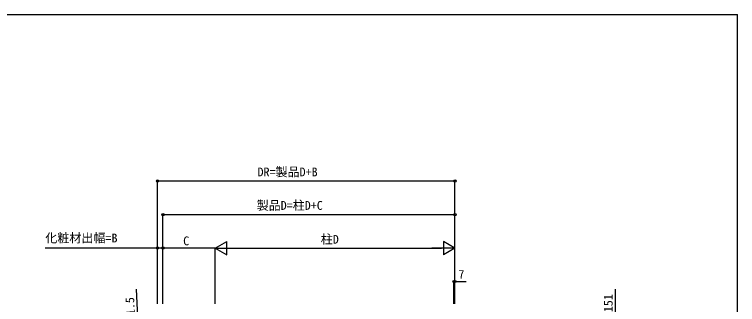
# Model space of a CAD drawing. Units: millimetres, scale not verified. Extents: x -6125 to 6125, y -9097 to 9042.
# Drawn here: x 719 to 6125, y 6586 to 8753 of the extents above; entities that cross this region are included whole.
import ezdxf
from ezdxf.enums import TextEntityAlignment as Align

# ---------------------------------------------------------------- set-up
doc = ezdxf.new("R2010")
doc.units = ezdxf.units.MM
doc.header["$LTSCALE"] = 50
doc.layers.add('0-6_YKK_D', color=6, linetype='Continuous')
doc.layers.add('0-7_YKK_ZWAK', color=7, linetype='Continuous')
doc.styles.add('ＭＳ ゴシック', font='')
doc.styles.get('ＭＳ ゴシック').set_extended_font_data('MS Gothic')

msp = doc.modelspace()

# ---------------------------------------------------------------- linework, layer by layer
at = {"layer": '0-6_YKK_D'}
for p, q in [((1788.24, 6590.45), (1788.24, 7508.91)), ((4011.89, 7507.91), (1788.24, 7507.91)), ((4011.89, 6590.45), (4011.89, 7508.91)), ((1828.19, 6590.45), (1828.19, 7258.91)), ((1828.19, 7257.91), (4011.89, 7257.91)), ((4011.89, 6590.45), (4011.89, 7258.91)), ((2219.39, 7007.91), (2305.99, 7057.91)), ((2305.99, 6957.91), (2305.99, 7057.91)), ((4011.89, 7007.91), (3925.29, 7057.91)), ((3925.29, 7057.91), (3925.29, 6957.91)), ((1788.24, 6590.45), (1788.24, 7008.91)), ((1828.19, 6590.45), (1828.19, 7008.91)), ((1828.19, 6590.45), (1828.19, 7008.91)), ((2219.39, 7007.91), (1828.19, 7007.91)), ((2219.39, 6590.45), (2219.39, 7008.91)), ((2219.39, 6590.45), (2219.39, 7008.91)), ((2219.39, 7007.91), (2305.99, 6957.91)), ((2219.39, 7007.91), (2392.6, 7007.91)), ((2319.39, 7007.91), (3911.89, 7007.91)), ((4011.89, 7007.91), (3838.69, 7007.91)), ((4011.89, 7007.91), (3925.29, 6957.91)), ((4011.89, 6590.45), (4011.89, 7008.91)), ((4004.89, 6590.45), (4004.89, 6758.91)), ((4011.89, 6590.45), (4011.89, 6758.91))]:
    msp.add_line(p, q, dxfattribs=at)
for points in [[(1828.19, 7007.91), (1788.24, 7007.91), (947.25, 7007.91)], [(4004.89, 6757.91), (4011.89, 6757.91), (4096.07, 6757.91)], [(1655.33, 6224.59), (1646.88, 6385.87), (1630.32, 6701.82)], [(5211.89, 6356.94), (5211.89, 6507.94), (5211.89, 6701.56)]]:
    msp.add_lwpolyline(points, dxfattribs=at)
for centre in [(1788.24, 7507.91), (4011.89, 7507.91), (1828.19, 7257.91), (4011.89, 7257.91), (1788.24, 7007.91), (1828.19, 7007.91), (1828.19, 7007.91), (4004.89, 6757.91), (4011.89, 6757.91)]:
    msp.add_circle(centre, 8.5, dxfattribs=at)
at = {"layer": '0-7_YKK_ZWAK'}
msp.add_line((-6125, 8752.6), (6125, 8752.6), dxfattribs=at)
msp.add_lwpolyline([(-6125, -9097.4), (6125, -9097.4), (6125, 8752.6)], dxfattribs=at)

# ---------------------------------------------------------------- texts
at = {"layer": '0-6_YKK_D', "style": 'ＭＳ ゴシック'}
for s, p in [('DR=製品D+B', (2535.97, 7523.54)), ('製品D=柱D+C', (2529.36, 7273.54)), ('化粧材出幅=B', (949.07, 7029.67)), ('C', (1980.07, 7008.71)), ('柱D', (3008.77, 7020.47)), ('7', (4038, 6758.71))]:
    msp.add_text(s, height=65.98, dxfattribs=at).set_placement(p, align=Align.BOTTOM_LEFT)
for s, rotation, p in [('151', 90, (5211.09, 6528.94)), ('161.5', 93, (1644.31, 6419.6))]:
    msp.add_text(s, height=65.98, rotation=rotation, dxfattribs=at).set_placement(p, align=Align.BOTTOM_LEFT)

doc.saveas('drawing.dxf')
